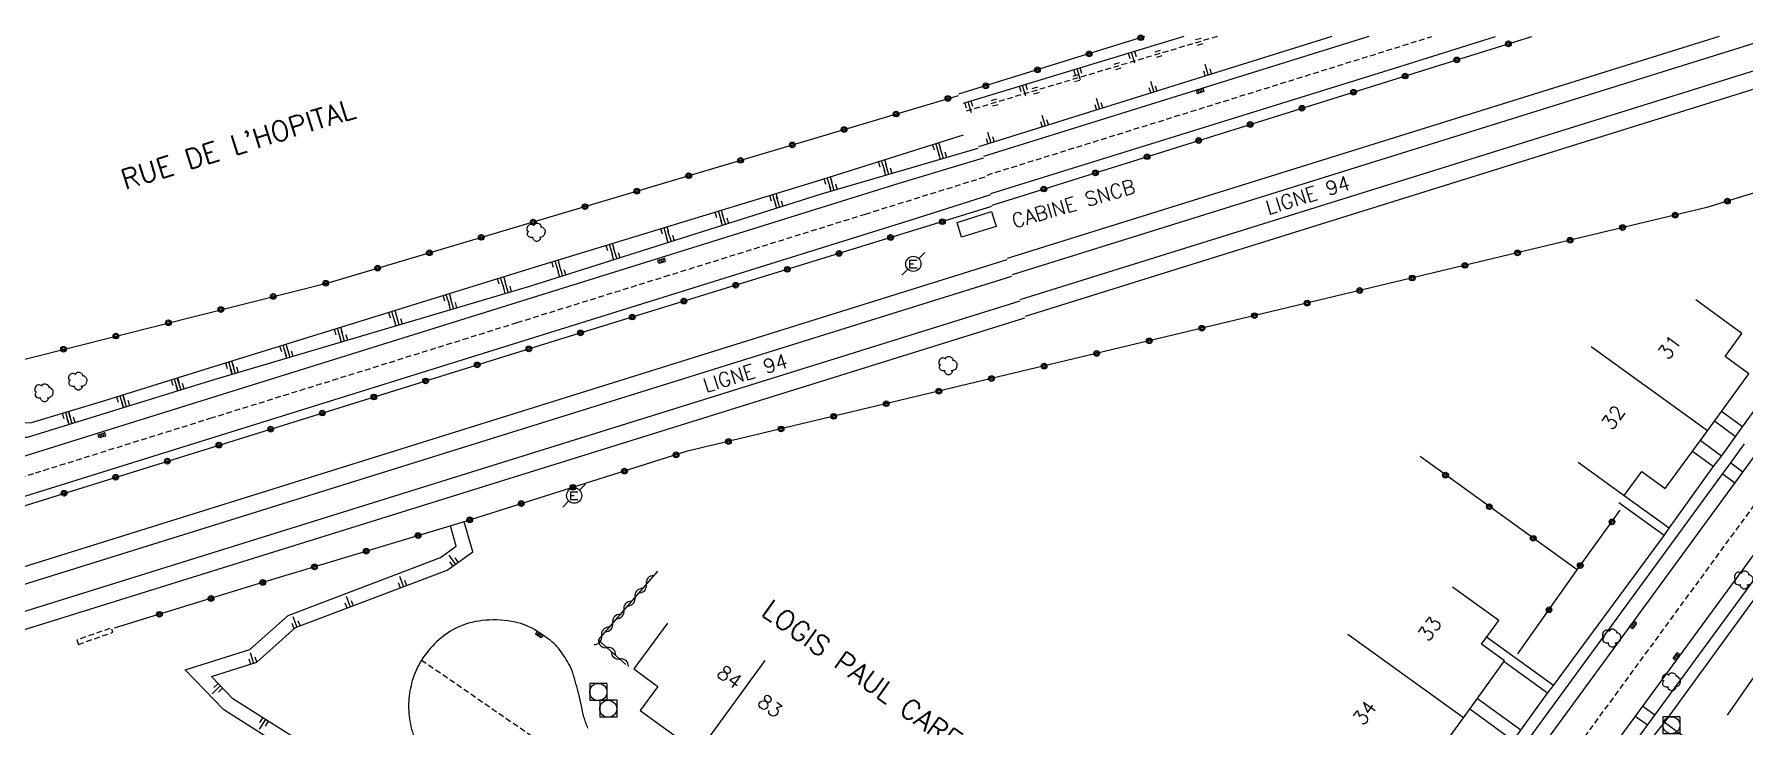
# Model space of a CAD drawing. Header units: millimetres. Extents: x 82000 to 83000, y 144000 to 145000.
# Drawn here: x 82586 to 82736.2, y 144939.4 to 145000.2 of the extents above; entities that cross this region are included whole.
import ezdxf
from ezdxf.enums import TextEntityAlignment as Align

# ---------------------------------------------------------------- set-up
doc = ezdxf.new("R2010")
doc.units = ezdxf.units.MM
doc.linetypes.add('DASHED', pattern=[0.75, 0.5, -0.25])
doc.layers.get('0').update_dxf_attribs({"linetype": 'CONTINUOUS'})
for name, color, linetype in [('W0001', 6, 'DASHED'), ('W0008', 7, 'CONTINUOUS'), ('W0100', 7, 'CONTINUOUS'), ('W0112', 1, 'DASHED'), ('W0211', 2, 'CONTINUOUS'), ('W0220', 5, 'DASHED'), ('W0300', 7, 'CONTINUOUS'), ('W0310', 3, 'CONTINUOUS'), ('W0322', 7, 'CONTINUOUS'), ('W0400', 7, 'CONTINUOUS'), ('W0420', 7, 'CONTINUOUS'), ('W0471', 7, 'CONTINUOUS'), ('W0700', 7, 'CONTINUOUS'), ('W0984', 7, 'CONTINUOUS'), ('W0989', 7, 'CONTINUOUS'), ('W0991', 7, 'CONTINUOUS'), ('W1102', 7, 'CONTINUOUS')]:
    doc.layers.add(name, color=color, linetype=linetype)
doc.styles.get("Standard").update_dxf_attribs({"font": 'romans.shx', "width": 0.85})

# ---------------------------------------------------------------- blocks, each defined once
blk = doc.blocks.new('T300')
for p, q in [((-0.8, 0.51), (-0.86, 0.34)), ((-0.86, 0.34), (-0.86, 0.17)), ((-0.86, 0.17), (-0.74, 0.06)), ((-0.69, 0.63), (-0.8, 0.51)), ((-0.8, -0.06), (-0.74, 0.06)), ((-0.74, 0.06), (-0.69, 0.11)), ((-0.57, 0.69), (-0.69, 0.63)), ((-0.46, 0.69), (-0.57, 0.69)), ((-0.29, 0.63), (-0.46, 0.69)), ((-0.29, 0.63), (-0.17, 0.74)), ((-0.23, 0.57), (-0.29, 0.63)), ((-0.17, 0.74), (-0.06, 0.8)), ((-0.06, 0.8), (0.06, 0.8)), ((0.06, 0.8), (0.23, 0.74)), ((0.23, 0.74), (0.34, 0.63)), ((0.34, 0.63), (0.4, 0.51)), ((0.46, 0.46), (0.34, 0.46)), ((0.4, 0.51), (0.4, 0.46)), ((0.57, 0.4), (0.46, 0.46)), ((0.57, 0.4), (0.69, 0.29)), ((0.69, 0.29), (0.74, 0.17)), ((0.74, 0.06), (0.69, -0.17)), ((0.74, 0.17), (0.74, 0.06)), ((-0.8, -0.17), (-0.8, -0.06)), ((-0.8, -0.23), (-0.8, -0.17)), ((-0.74, -0.34), (-0.8, -0.23)), ((-0.69, -0.4), (-0.74, -0.34)), ((-0.51, -0.46), (-0.69, -0.4)), ((-0.4, -0.46), (-0.51, -0.46)), ((-0.4, -0.46), (-0.34, -0.46)), ((-0.34, -0.46), (-0.34, -0.4)), ((-0.34, -0.51), (-0.34, -0.46)), ((-0.29, -0.63), (-0.34, -0.51)), ((-0.17, -0.74), (-0.29, -0.63)), ((-0.06, -0.8), (-0.17, -0.74)), ((0.06, -0.8), (-0.06, -0.8)), ((0.17, -0.74), (0.06, -0.8)), ((0.23, -0.69), (0.17, -0.74)), ((0.29, -0.46), (0.23, -0.46)), ((0.29, -0.63), (0.23, -0.69)), ((0.46, -0.4), (0.29, -0.46)), ((0.34, -0.51), (0.29, -0.63)), ((0.34, -0.51), (0.34, -0.46)), ((0.57, -0.34), (0.46, -0.4)), ((0.63, -0.29), (0.57, -0.34)), ((0.69, -0.17), (0.63, -0.29))]:
    blk.add_line(p, q)
blk = doc.blocks.new('T400')
for p, q in [((-0.15, 0.3), (0.15, 0.3)), ((-0.15, -0.25), (-0.15, 0.3)), ((-0.15, 0.15), (0.15, 0.15)), ((-0.15, 0), (0.15, 0)), ((0.15, 0.3), (0.15, -0.25)), ((-0.15, -0.15), (0.15, -0.15)), ((-0.15, -0.25), (-0.15, -0.3)), ((-0.15, -0.3), (0.15, -0.3)), ((0.15, -0.3), (0.15, -0.25))]:
    blk.add_line(p, q)
blk = doc.blocks.new('T471')
for p, q in [((-0.333334, 0.333334), (-0.333334, -0.333334)), ((-0.333334, 0.333334), (0.333334, 0.333334)), ((-0.333334, 0), (0, 0)), ((0.500001, 0.500001), (1.000002, 1.000002)), ((-0.500001, -0.500001), (-1.000002, -1.000002)), ((-0.333334, -0.333334), (0.333334, -0.333334))]:
    blk.add_line(p, q)
blk.add_ellipse((0, 0), major_axis=(0.471405, 0.471405), ratio=1, start_param=5.4977871438, end_param=11.780972451)
blk = doc.blocks.new('t322o')
at = {"color": 0, "linetype": 'Continuous'}
for radius in [0.25, 0.15]:
    blk.add_circle((0, 0), radius, dxfattribs=at)
blk = doc.blocks.new('t211o')
at = {"color": 0, "linetype": 'Continuous'}
for p, q in [((-0.29, 0.5), (-0.29, 0)), ((0, 1), (0, 0)), ((0.29, 0.5), (0.29, 0))]:
    blk.add_line(p, q, dxfattribs=at)
blk = doc.blocks.new('t220o')
at = {"color": 0, "linetype": 'Continuous'}
for p, q in [((-0.25, 0.25), (0.25, 0.25)), ((-0.25, -0.25), (0.25, -0.25))]:
    blk.add_line(p, q, dxfattribs=at)
blk = doc.blocks.new('t310o')
at = {"color": 0, "linetype": 'Continuous'}
for centre, start, end in [((-0.5, 0.38), 216.8699, 323.1304), ((0.5, -0.37), 36.8699, 143.1303)]:
    blk.add_arc(centre, 0.625, start, end, dxfattribs=at)
blk = doc.blocks.new('T420')
for p, q in [((0.75, 0.75), (-0.75, 0.75)), ((-0.75, 0.75), (-0.75, -0.75)), ((0.75, 0.75), (0.75, -0.75)), ((0.75, -0.75), (-0.75, -0.75))]:
    blk.add_line(p, q)
blk.add_ellipse((0, 0), major_axis=(-0.53, 0.53), ratio=1, start_param=3.926991, end_param=10.210176)

msp = doc.modelspace()

# ---------------------------------------------------------------- linework, layer by layer
at = {"layer": 'W0001', "flags": 128}
for points in [[(82669.72, 144987.83), (82708.77, 145000)], [(82913.53, 144892.79), (82895.99, 144895.69), (82771.61, 144986.53), (82767.59, 144989.37), (82765.05, 144990.29), (82762.58, 144990.21), (82759.45, 144988.85), (82756.99, 144986.06), (82696.65, 144903.52), (82684.96, 144887.43), (82678.01, 144877.92)], [(82620.05, 144945.2), (82636.56, 144933.82), (82681.9, 144900.62), (82698.83, 144888.23), (82731.68, 144864.19), (82778.36, 144830.01), (82786.8, 144823.81), (82790.48, 144822.21), (82794.06, 144822.57), (82797.26, 144824.81), (82800.33, 144828.9), (82865.41, 144918.02)]]:
    msp.add_lwpolyline(points, dxfattribs=at)
at = {"layer": 'W0001'}
msp.add_lwpolyline([(82490.68, 144931.82), (82505.72, 144936.53), (82513.28, 144938.89), (82524.22, 144942.31), (82536.13, 144946.03), (82548.64, 144949.94), (82557.36, 144952.66), (82565.39, 144955.17), (82574.77, 144958.1), (82586.14, 144961.65), (82601.49, 144966.45), (82615.09, 144970.69), (82628.44, 144974.86), (82641.39, 144978.9), (82659.03, 144984.4), (82669.7, 144987.72)], dxfattribs=at)
at = {"layer": 'W0008', "flags": 128}
for points in [[(82703.25, 145000), (82669.41, 144989.45)], [(82670.03, 144986.21), (82705.41, 144997.19), (82714.37, 145000)], [(82696.57, 144899.12), (82697.66, 144898.32), (82702.59, 144905.02), (82703.24, 144905.95), (82704.57, 144907.79), (82705.25, 144908.67), (82709.08, 144913.89), (82709.74, 144914.82), (82716.42, 144924.02), (82717.09, 144924.94), (82720.03, 144928.96), (82720.7, 144929.84), (82724.12, 144934.53), (82724.79, 144935.46), (82727.71, 144939.47), (82728.37, 144940.36), (82739.62, 144955.75), (82740.28, 144956.66), (82741.63, 144958.42), (82742.27, 144959.35), (82746.2, 144964.73), (82746.87, 144965.65), (82761.01, 144984.94), (82759.92, 144985.72)], [(82744.67, 144973.5), (82727.32, 144949.72), (82692.65, 144902.32), (82691.56, 144903.11), (82714.94, 144935.04), (82715.58, 144935.92), (82716.74, 144937.54), (82717.41, 144938.42), (82734.36, 144961.63), (82735.03, 144962.53), (82736.25, 144964.19)], [(82735.43, 144964.86), (82733.59, 144966.19)], [(82736.07, 144965.69), (82734.21, 144967.04)], [(82733.51, 144962.19), (82731.66, 144963.53)], [(82734.21, 144963.13), (82732.35, 144964.49)], [(82735.03, 144962.53), (82736.09, 144961.75)], [(82734.37, 144961.54), (82735.39, 144960.79)], [(82729.17, 144956.15), (82725.2, 144959.01)], [(82729.62, 144956.78), (82725.66, 144959.64)], [(82740.41, 144955.14), (82729.2, 144939.75), (82728.49, 144938.83), (82725.59, 144934.86), (82724.92, 144933.93), (82721.51, 144929.26), (82720.82, 144928.34), (82717.9, 144924.32), (82717.23, 144923.43), (82710.63, 144914.34), (82709.78, 144913.21), (82706.03, 144908.14), (82705.39, 144907.23), (82704, 144905.37), (82703.38, 144904.44), (82698.61, 144897.85)], [(82719.46, 144942.95), (82713.58, 144947.21)], [(82718.95, 144942.28), (82715.12, 144945.05)], [(82715.92, 144938.11), (82712.1, 144940.87)], [(82716.58, 144939.03), (82712.78, 144941.8)], [(82728.37, 144940.36), (82727.28, 144941.16)], [(82727.71, 144939.47), (82726.62, 144940.26)], [(82729.2, 144939.75), (82733.08, 144936.89)]]:
    msp.add_lwpolyline(points, dxfattribs=at)
at = {"layer": 'W0008'}
for points in [[(82340.35, 144888.53), (82356.76, 144894.01), (82396.03, 144906.87), (82415.43, 144913.28), (82427.21, 144917.23), (82458.79, 144923.64), (82461.69, 144924.52), (82503.07, 144937.45), (82593.93, 144965.87), (82661.98, 144987.1), (82669.39, 144989.34)], [(82670.01, 144986.1), (82662.92, 144983.84), (82595.6, 144962.82), (82504.58, 144934.43), (82462.65, 144921.27), (82456.03, 144919.23), (82442.89, 144915.28), (82437.35, 144914.77), (82429.07, 144914.03), (82427.3, 144913.8), (82427.28, 144913.93), (82417.23, 144910.66), (82396.47, 144903.87), (82358.31, 144891.53), (82340.63, 144885.46)], [(82671.45, 144980.37), (82523.37, 144934.1), (82491.8, 144924.26), (82464.66, 144915.77), (82430.79, 144905.19), (82300.47, 144864.47), (82277, 144857.15), (82263.07, 144852.9), (82250.54, 144849.19), (82240.86, 144846.4), (82231.97, 144844.05)], [(82231.79, 144842.42), (82239.99, 144844.65), (82251.12, 144847.79), (82263.68, 144851.5), (82277.66, 144855.77), (82300.69, 144862.94), (82431.01, 144903.68), (82465.54, 144914.47), (82492.15, 144922.84), (82509.99, 144928.41), (82671.89, 144978.95)], [(82672.58, 144976.75), (82497.21, 144922.02), (82431.03, 144901.38), (82310.93, 144863.77), (82275.42, 144852.72), (82264.57, 144849.41), (82245.46, 144843.83), (82234.3, 144840.76)], [(82234.32, 144839.22), (82246.07, 144842.44), (82265.15, 144848.02), (82275.74, 144851.24), (82311.53, 144862.41), (82431.23, 144899.84), (82492.21, 144918.91), (82673.04, 144975.29)]]:
    msp.add_lwpolyline(points, dxfattribs=at)
at = {"layer": 'W0008', "flags": 128}
for points in [[(82690.74, 144903.72), (82694.94, 144909.41), (82695.44, 144910.07), (82709.52, 144929.4), (82710.2, 144930.21), (82714.06, 144935.62), (82714.77, 144936.51), (82715.92, 144938.11), (82716.58, 144939.03), (82718.95, 144942.28), (82719.46, 144942.95), (82729.17, 144956.15), (82729.62, 144956.78), (82733.5, 144962.18), (82734.21, 144963.13), (82735.43, 144964.8), (82736.07, 144965.69), (82753.58, 144989.86, -0.04521)], [(82748.99, 144970.81), (82731.14, 144946.43), (82700.61, 144904.7), (82696.77, 144899.4, 0.048278), (82696.14, 144898.39, 0.068345), (82695.86, 144897.59, 0.028194), (82695.68, 144896.25, 0.055987), (82695.7, 144895.57, 0.051879), (82695.97, 144894.53, 0.058962), (82696.4, 144893.68, 0.030375), (82697.16, 144892.67, 0.057657), (82697.65, 144892.22), (82736.8, 144863.55)], [(82634.66, 144939.22, -0.044188), (82634.31, 144940.19, -0.012343), (82634.09, 144941.15, 0.011383), (82633.85, 144942.19, 0.006592), (82633.61, 144943.11, 0.006156), (82633.32, 144944.09, 0.057663), (82632.96, 144944.91, 0.032551), (82632.07, 144946.23, 0.058803), (82631.5, 144946.81, 0.028835), (82630.14, 144947.77, 0.089098), (82628.26, 144948.53, 0.069291), (82625.67, 144948.7, 0.086628), (82623.33, 144948.12, 0.088547), (82621.37, 144946.8, 0.056478), (82620.05, 144945.2, 0.067003), (82619.3, 144943.61, 0.054399), (82618.94, 144941.81, 0.056465), (82618.98, 144940.05, 0.067116), (82619.49, 144938.22, 0.064508)]]:
    msp.add_lwpolyline(points, format="xyb", dxfattribs=at)
at = {"layer": 'W0100'}
msp.add_lwpolyline([(82667.48, 144982.38), (82667.09, 144983.67), (82670.11, 144984.61), (82670.5, 144983.32), (82667.48, 144982.38)], dxfattribs=at)
at = {"layer": 'W0100', "flags": 128}
for points in [[(82721.63, 144962.59), (82725.68, 144959.67), (82727.21, 144961.78), (82729.28, 144960.27), (82732.98, 144965.35), (82736.61, 144970.36), (82734.53, 144971.87), (82736.01, 144973.91), (82731.97, 144976.85)], [(82700.3, 144937.39), (82704.35, 144934.45), (82705.86, 144936.55), (82707.9, 144935.07), (82711.55, 144940.12), (82715.17, 144945.12), (82713.13, 144946.59), (82714.65, 144948.69), (82710.6, 144951.62)], [(82641.66, 144948.45), (82638.7, 144944.42), (82640.8, 144942.88), (82639.25, 144940.77), (82644.33, 144937.07), (82649.37, 144933.37), (82650.91, 144935.47), (82652.95, 144933.97), (82655.91, 144938)]]:
    msp.add_lwpolyline(points, dxfattribs=at)
at = {"layer": 'W0112', "flags": 128}
msp.add_lwpolyline([(82589.91, 144946.58), (82592.94, 144947.64), (82592.8, 144948.02), (82589.77, 144946.96)], close=True, dxfattribs=at)
at = {"layer": 'W0211', "flags": 128}
for points in [[(82687, 145000), (82667.62, 144994.13)], [(82699.98, 145000), (82668.96, 144990.31)], [(82672.62, 144881.61), (82668.28, 144885.57), (82655.04, 144901.36), (82643.18, 144917.94), (82641.2, 144920.24), (82635.36, 144924.16), (82624.82, 144929.19), (82612.93, 144935.81), (82603.48, 144941.79), (82601.59, 144943.74), (82605.59, 144945.01), (82608.98, 144948.05), (82622.3, 144953.1), (82624.54, 144954.71), (82623.78, 144957.35)], [(82670.6, 144881.77), (82667.38, 144884.7), (82654.05, 144900.59), (82642.2, 144917.17), (82640.36, 144919.3), (82634.74, 144923.07), (82624.25, 144928.07), (82612.29, 144934.73), (82602.69, 144940.82), (82599.28, 144944.33), (82604.96, 144946.12), (82608.32, 144949.13), (82621.71, 144954.21), (82623.1, 144955.21), (82622.58, 144957.01)]]:
    msp.add_lwpolyline(points, dxfattribs=at)
at = {"layer": 'W0211'}
for points in [[(82582.26, 144965.49), (82583.09, 144964.8), (82585.43, 144964.8), (82601.82, 144969.87), (82629.57, 144978.05), (82655.18, 144986.17), (82668.93, 144990.2)], [(82667.6, 144991.34), (82654.7, 144987.26), (82629.55, 144979.59), (82601.4, 144970.84), (82592.19, 144967.97), (82585.75, 144966.04), (82583, 144965.96)]]:
    msp.add_lwpolyline(points, dxfattribs=at)
at = {"layer": 'W0220', "flags": 128}
msp.add_lwpolyline([(82689.92, 145000), (82667.78, 144993.41)], dxfattribs=at)
at = {"layer": 'W0310', "flags": 128}
msp.add_lwpolyline([(82640.76, 144953), (82635.56, 144946.98), (82637.99, 144944.82)], dxfattribs=at)
at = {"layer": 'W0322', "flags": 128}
for points in [[(82683.54, 145000), (82667.21, 144994.93)], [(82670.17, 144985.19), (82709.11, 144997.37), (82717.56, 145000)], [(82738.68, 144972.1), (82747.05, 144983.71), (82742.24, 144987.85), (82732.92, 144984.97), (82643.29, 144963.52), (82623.78, 144957.35), (82605.39, 144951.81), (82593.04, 144947.99)], [(82721.53, 144953.12), (82707.74, 144963.08)], [(82716.33, 144945.74), (82721.53, 144953.12), (82725.33, 144958.36)], [(82739.45, 144947.01), (82737.07, 144943.73), (82734.72, 144940.37)]]:
    msp.add_lwpolyline(points, dxfattribs=at)
at = {"layer": 'W0322'}
for points in [[(82581.69, 144970.78), (82612.04, 144978.42), (82629.97, 144983.74), (82667.19, 144994.82)], [(82427, 144912.88), (82431.18, 144913.42), (82441.84, 144914.33), (82445.93, 144915.31), (82478.7, 144925.45), (82527.77, 144940.77), (82568.65, 144953.64), (82631.81, 144973.28), (82670.14, 144985.08)]]:
    msp.add_lwpolyline(points, dxfattribs=at)
at = {"layer": 'W0700', "flags": 128}
for points in [[(82734.02, 145000), (82671.47, 144980.48)], [(82739.02, 145000), (82671.92, 144979.06)], [(82746.76, 145000), (82672.6, 144976.86)], [(82751.91, 145000), (82673.06, 144975.39)]]:
    msp.add_lwpolyline(points, dxfattribs=at)
at = {"layer": 'W1102', "flags": 128}
for points in [[(82732.98, 144965.35), (82722.77, 144972.72)], [(82711.55, 144940.12), (82701.41, 144947.46)], [(82644.33, 144937.07), (82650.22, 144945.15)]]:
    msp.add_lwpolyline(points, dxfattribs=at)

# ---------------------------------------------------------------- block references
at = {"layer": 'W0211'}
for p, rotation in [((82682.41, 144998.61), 196.8411759380845), ((82689.14, 144996.61), 17.33978186830615), ((82677.62, 144997.16), 196.841175938061), ((82684.36, 144995.12), 17.33978186819191), ((82672.84, 144995.71), 196.8411759378151), ((82679.59, 144993.63), 17.3397818683346), ((82668.05, 144994.26), 196.8411759377816), ((82674.82, 144992.14), 17.33978186831722), ((82670.05, 144990.65), 17.33978186805874), ((82665.21, 144990.59), 197.5669050424023), ((82665.86, 144989.3), 16.36352238235918), ((82660.45, 144989.08), 197.5669050424023), ((82661.07, 144987.89), 16.36352238235918), ((82655.68, 144987.57), 197.5669050424023), ((82656.27, 144986.48), 16.36352238235918), ((82650.9, 144986.1), 196.9692623269392), ((82651.49, 144985), 17.57500629480037), ((82646.12, 144984.64), 196.9692623269392), ((82646.73, 144983.49), 17.57500629480037), ((82641.34, 144983.18), 196.9692623269392), ((82641.96, 144981.98), 17.57500629480037), ((82636.55, 144981.72), 196.9692623269392), ((82637.19, 144980.47), 17.57500629480037), ((82631.77, 144980.27), 196.9692623269392), ((82632.43, 144978.96), 17.57500629480037), ((82626.99, 144978.79), 197.2640501221048), ((82627.65, 144977.49), 16.43553846371811), ((82622.22, 144977.31), 197.2640501221048), ((82622.85, 144976.07), 16.43553846371811), ((82617.44, 144975.82), 197.2640501221048), ((82618.06, 144974.66), 16.43553846371811), ((82612.67, 144974.34), 197.2640501221048), ((82613.26, 144973.24), 16.43553846371811), ((82607.89, 144972.86), 197.2640501221048), ((82608.47, 144971.83), 16.43553846371811), ((82603.12, 144971.37), 197.2640501221048), ((82603.67, 144970.41), 16.43553846371811), ((82598.35, 144969.89), 197.2853141210846), ((82598.89, 144968.96), 17.16742219224525), ((82593.57, 144968.4), 197.2853141210846), ((82594.11, 144967.49), 17.16742219224525), ((82588.79, 144966.95), 196.7114085467573), ((82589.33, 144966.01), 17.16742219224525), ((82623.02, 144953.61), 35.80018331697897), ((82618.45, 144951.64), 20.77023103582313), ((82613.77, 144949.87), 20.77023103582313), ((82609.1, 144948.09), 20.77023103644679), ((82605.29, 144944.91), 17.50884904250323), ((82602.37, 144942.94), 134.1437137879206), ((82606.36, 144939.97), 147.6526236703428)]:
    msp.add_blockref('t211o', p, dxfattribs=dict(at, rotation=rotation))
at = {"layer": 'W0220', "rotation": 196.571364429074}
for p in [(82688.34, 144999.53), (82681.15, 144997.39), (82684.75, 144998.46), (82677.56, 144996.32), (82673.97, 144995.25), (82670.37, 144994.18)]:
    msp.add_blockref('t220o', p, dxfattribs=at)
at = {"layer": 'W0300'}
for p in [(82630.16, 144982.79), (82666.33, 144971.07), (82586.93, 144968.69), (82589.9, 144969.71), (82736.22, 144952.23), (82724.62, 144947.13), (82729.86, 144943.28)]:
    msp.add_blockref('T300', p, dxfattribs=at)
at = {"layer": 'W0310'}
for p, rotation in [((82639.78, 144951.87), 229.1589021752772), ((82638.79, 144950.73), 229.1589021752772), ((82637.81, 144949.6), 229.1589021752772), ((82635.85, 144947.33), 229.1589021752772), ((82636.83, 144948.46), 229.1589021752772), ((82636.34, 144946.29), 318.3639688794136), ((82637.46, 144945.29), 318.3639688794136)]:
    msp.add_blockref('t310o', p, dxfattribs=dict(at, rotation=rotation))
at = {"layer": 'W0322'}
for p, rotation in [((82683.21, 144999.9), 197.2489284266115), ((82715.5, 144999.36), 17.29629824553389), ((82678.68, 144998.49), 197.2489284266115), ((82710.97, 144997.95), 17.29629824553389), ((82674.14, 144997.08), 197.2489284266115), ((82706.43, 144996.53), 17.37147652740739), ((82666.27, 144994.55), 16.58217555800612), ((82669.6, 144995.67), 197.2489284266115), ((82701.9, 144995.11), 17.37147652740739), ((82661.72, 144993.19), 16.58217555800612), ((82697.37, 144993.7), 17.37147652740739), ((82657.16, 144991.83), 16.58217555800612), ((82692.83, 144992.28), 17.37147652740739), ((82652.61, 144990.48), 16.58217555800612), ((82688.3, 144990.86), 17.37147652740739), ((82648.06, 144989.12), 16.58217555800612), ((82683.77, 144989.44), 17.37147652740739), ((82643.51, 144987.77), 16.58217555800612), ((82679.23, 144988.02), 17.37147652740739), ((82638.95, 144986.41), 16.58217555800612), ((82674.7, 144986.6), 17.37147652740739), ((82734.74, 144985.54), 197.1358508834458), ((82634.4, 144985.05), 16.58217555800612), ((82730.15, 144984.31), 193.4610903750252), ((82625.29, 144982.35), 16.49531323868123), ((82629.85, 144983.7), 16.49531323868123), ((82661.24, 144982.34), 17.11298808662264), ((82665.79, 144983.73), 17.11298808662264), ((82725.53, 144983.21), 193.4610903750252), ((82620.74, 144981), 16.49531323868123), ((82656.71, 144980.94), 17.11298808662264), ((82716.3, 144980.99), 193.4610903750252), ((82720.92, 144982.1), 193.4610903750252), ((82616.19, 144979.65), 16.49531323868123), ((82652.17, 144979.54), 17.11298808662264), ((82711.68, 144979.89), 193.4610903750252), ((82611.63, 144978.32), 14.13693188361257), ((82647.63, 144978.14), 17.11298808662264), ((82707.06, 144978.78), 193.4610903750252), ((82607.02, 144977.16), 14.13693188361257), ((82643.09, 144976.75), 17.11298808662264), ((82697.82, 144976.57), 193.4610903750252), ((82702.44, 144977.68), 193.4610903750252), ((82597.81, 144974.84), 14.13693188361257), ((82602.42, 144976), 14.13693188361257), ((82638.55, 144975.35), 17.11298808662264), ((82693.2, 144975.47), 193.4610903750252), ((82593.2, 144973.68), 14.13693188361257), ((82634.01, 144973.95), 17.11298808662264), ((82688.58, 144974.36), 193.4610903750252), ((82588.6, 144972.52), 14.13693188361257), ((82629.47, 144972.55), 17.26767904358159), ((82679.34, 144972.15), 193.4610903750252), ((82683.96, 144973.25), 193.4610903750252), ((82624.93, 144971.14), 17.26767904358159), ((82674.72, 144971.04), 193.4610903750252), ((82620.4, 144969.73), 17.26767904358159), ((82665.48, 144968.83), 193.4610903750252), ((82670.1, 144969.94), 193.4610903750252), ((82615.86, 144968.32), 17.26767904358159), ((82660.86, 144967.73), 193.4610903750252), ((82611.33, 144966.91), 17.26767904358159), ((82656.24, 144966.62), 193.4610903750252), ((82606.79, 144965.5), 17.26767904358159), ((82647, 144964.41), 193.4610903750252), ((82651.62, 144965.51), 193.4610903750252), ((82602.25, 144964.09), 17.26767904358159), ((82642.4, 144963.24), 197.5326913032859), ((82597.72, 144962.68), 17.26767904358159), ((82637.87, 144961.81), 197.5326913032859), ((82709.98, 144961.46), 144.1684087151324), ((82588.65, 144959.86), 17.26767904358159), ((82593.18, 144961.27), 17.26767904358159), ((82633.34, 144960.38), 197.5326913032859), ((82628.81, 144958.95), 197.5326913032859), ((82713.83, 144958.68), 144.1684087151324), ((82624.28, 144957.52), 197.5326913032859), ((82724.6, 144957.34), 54.03179154550288), ((82619.74, 144956.14), 196.7866119284491), ((82717.68, 144955.9), 144.1684087151324), ((82615.19, 144954.76), 196.7866119284491), ((82610.64, 144953.39), 196.7866119284491), ((82721.81, 144953.5), 54.03179154550288), ((82606.1, 144952.02), 196.7866119284491), ((82601.56, 144950.62), 197.1594209954211), ((82719.07, 144949.62), 54.8477689895166), ((82597.02, 144949.22), 197.1594209954211)]:
    msp.add_blockref('t322o', p, dxfattribs=dict(at, rotation=rotation))
at = {"layer": 'W0400'}
for p, rotation in [((82688.42, 144995.22), 287.310754884179), ((82641.13, 144980.28), 106.8546460608483), ((82591.98, 144964.95), 106.6991675680873), ((82726.45, 144948.28), 143.8224929780079), ((82630.38, 144947.44), 236.3677642156819), ((82730.27, 144945.5), 143.814000453193)]:
    msp.add_blockref('T400', p, dxfattribs=dict(at, rotation=rotation))
at = {"layer": 'W0420'}
for p in [(82635.57, 144942.39), (82636.44, 144940.92), (82729.82, 144939.47)]:
    msp.add_blockref('T420', p, dxfattribs=at)
at = {"layer": 'W0471'}
for p in [(82663.24, 144980.02), (82633.45, 144959.65)]:
    msp.add_blockref('T471', p, dxfattribs=at)

# ---------------------------------------------------------------- texts
at = {"layer": 'W0984'}
for s, rotation, p in [('CABINE SNCB', 16.3494, (82677.29, 144985.31)), ('LIGNE 94', 17.3437, (82697.88, 144986.07)), ('LIGNE 94', 17.261, (82648.49, 144970.43))]:
    msp.add_text(s, height=1.25, rotation=rotation, dxfattribs=at).set_placement(p, align=Align.MIDDLE)
at = {"layer": 'W0989'}
for s, rotation, p in [("RUE DE L'HOPITAL", 17.3322, (82603.93, 144990.56)), ('LOGIS PAUL CARETTE', 324.4877, (82660.29, 144942.78))]:
    msp.add_text(s, height=1.75, rotation=rotation, dxfattribs=at).set_placement(p, align=Align.MIDDLE)
at = {"layer": 'W0991'}
for s, rotation, p in [('31', 53.922, (82729.66, 144972.71)), ('32', 53.922, (82724.72, 144966.52)), ('33', 53.922, (82708.59, 144947.94)), ('84', 323.804, (82647.1, 144943.71)), ('83', 323.804, (82650.67, 144941.16)), ('34', 53.922, (82702.87, 144940.57))]:
    msp.add_text(s, height=1.25, rotation=rotation, dxfattribs=at).set_placement(p, align=Align.MIDDLE)

doc.saveas('drawing.dxf')
